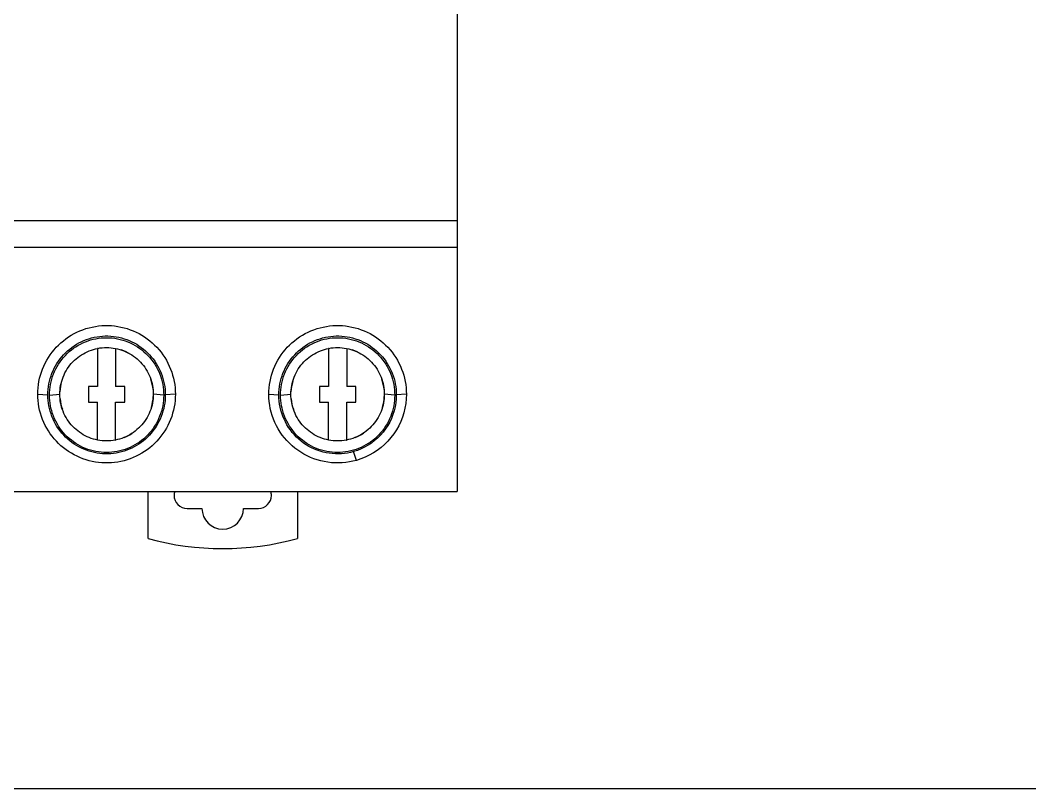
# Model space of a CAD drawing. Header units: millimetres. Extents: x 1019 to 1519, y 1262 to 1448.
# Drawn here: x 1404.04 to 1411.82, y 1329.05 to 1334.98 of the extents above; entities that cross this region are included whole.
import ezdxf

# ---------------------------------------------------------------- set-up
doc = ezdxf.new("R2010")
doc.units = ezdxf.units.MM

# ---------------------------------------------------------------- blocks, each defined once
blk = doc.blocks.new('*U37')
for p, q in [((3.585, 0.0423), (3.585, -2.2877)), ((-3.585, -2.2877), (3.585, -2.2877)), ((3.585, -2.2877), (3.585, -2.4937)), ((-3.585, -2.4937), (3.585, -2.4937)), ((3.585, -2.4937), (3.585, -4.3777)), ((0.7501, -3.1151), (0.7742, -3.1094)), ((0.7742, -3.1094), (0.7986, -3.1047)), ((0.7986, -3.1047), (0.8232, -3.1013)), ((0.8232, -3.1013), (0.8479, -3.099)), ((0.8479, -3.099), (0.8726, -3.0978)), ((0.8726, -3.0978), (0.8974, -3.0978)), ((0.8974, -3.0978), (0.9222, -3.099)), ((0.9222, -3.099), (0.9469, -3.1013)), ((0.9469, -3.1013), (0.9715, -3.1048)), ((0.9715, -3.1048), (0.9958, -3.1094)), ((0.9958, -3.1094), (1.02, -3.1151)), ((2.5301, -3.1151), (2.5542, -3.1094)), ((2.5542, -3.1094), (2.5786, -3.1047)), ((2.5786, -3.1047), (2.6032, -3.1013)), ((2.6032, -3.1013), (2.6279, -3.099)), ((2.6279, -3.099), (2.6526, -3.0978)), ((2.6526, -3.0978), (2.6774, -3.0978)), ((2.6774, -3.0978), (2.7022, -3.099)), ((2.7022, -3.099), (2.7269, -3.1013)), ((2.7269, -3.1013), (2.7515, -3.1048)), ((2.7515, -3.1048), (2.7758, -3.1094)), ((2.7758, -3.1094), (2.8, -3.1151)), ((0.5719, -3.2), (0.5922, -3.1858)), ((0.5922, -3.1858), (0.6133, -3.1726)), ((0.6133, -3.1726), (0.6349, -3.1604)), ((0.6349, -3.1604), (0.657, -3.1492)), ((0.657, -3.1492), (0.6797, -3.139)), ((0.6797, -3.139), (0.7028, -3.13)), ((0.7028, -3.13), (0.7263, -3.122)), ((0.7263, -3.122), (0.7501, -3.1151)), ((0.7699, -3.1934), (0.7905, -3.1885)), ((0.7905, -3.1885), (0.8113, -3.1846)), ((0.8113, -3.1846), (0.8322, -3.1816)), ((0.8322, -3.1816), (0.8533, -3.1796)), ((0.8533, -3.1796), (0.8744, -3.1786)), ((0.8744, -3.1786), (0.8956, -3.1786)), ((0.8956, -3.1786), (0.9167, -3.1796)), ((0.9167, -3.1796), (0.9378, -3.1816)), ((0.9378, -3.1816), (0.9588, -3.1846)), ((0.9588, -3.1846), (0.9796, -3.1885)), ((0.9796, -3.1885), (1.0002, -3.1935)), ((1.02, -3.1151), (1.0438, -3.122)), ((1.0438, -3.122), (1.0673, -3.13)), ((1.0673, -3.13), (1.0904, -3.1391)), ((1.0904, -3.1391), (1.113, -3.1492)), ((1.113, -3.1492), (1.1352, -3.1604)), ((1.1352, -3.1604), (1.1568, -3.1727)), ((1.1568, -3.1727), (1.1778, -3.1859)), ((1.1778, -3.1859), (1.1982, -3.2001)), ((2.3519, -3.2), (2.3722, -3.1858)), ((2.3722, -3.1858), (2.3933, -3.1726)), ((2.3933, -3.1726), (2.4149, -3.1604)), ((2.4149, -3.1604), (2.437, -3.1492)), ((2.437, -3.1492), (2.4597, -3.139)), ((2.4597, -3.139), (2.4828, -3.13)), ((2.4828, -3.13), (2.5063, -3.122)), ((2.5063, -3.122), (2.5301, -3.1151)), ((2.5499, -3.1934), (2.5705, -3.1885)), ((2.5705, -3.1885), (2.5913, -3.1846)), ((2.5913, -3.1846), (2.6122, -3.1816)), ((2.6122, -3.1816), (2.6333, -3.1796)), ((2.6333, -3.1796), (2.6544, -3.1786)), ((2.6544, -3.1786), (2.6756, -3.1786)), ((2.6756, -3.1786), (2.6967, -3.1796)), ((2.6967, -3.1796), (2.7178, -3.1816)), ((2.7178, -3.1816), (2.7388, -3.1846)), ((2.7388, -3.1846), (2.7596, -3.1885)), ((2.7596, -3.1885), (2.7802, -3.1935)), ((2.8, -3.1151), (2.8238, -3.122)), ((2.8238, -3.122), (2.8473, -3.13)), ((2.8473, -3.13), (2.8704, -3.1391)), ((2.8704, -3.1391), (2.893, -3.1492)), ((2.893, -3.1492), (2.9152, -3.1604)), ((2.9152, -3.1604), (2.9368, -3.1727)), ((2.9368, -3.1727), (2.9578, -3.1859)), ((2.9578, -3.1859), (2.9782, -3.2001)), ((0.4811, -3.2845), (0.4976, -3.266)), ((0.4976, -3.266), (0.515, -3.2482)), ((0.515, -3.2482), (0.5332, -3.2313)), ((0.5332, -3.2313), (0.5522, -3.2152)), ((0.5522, -3.2152), (0.5719, -3.2)), ((0.601, -3.2792), (0.6178, -3.2662)), ((0.6178, -3.2662), (0.6352, -3.2541)), ((0.6311, -3.2729), (0.6484, -3.2612)), ((0.6352, -3.2541), (0.6531, -3.2427)), ((0.6484, -3.2612), (0.6663, -3.2504)), ((0.6531, -3.2427), (0.6716, -3.2322)), ((0.6663, -3.2504), (0.6846, -3.2404)), ((0.6716, -3.2322), (0.6905, -3.2226)), ((0.6846, -3.2404), (0.7033, -3.2313)), ((0.6905, -3.2226), (0.7098, -3.214)), ((0.7033, -3.2313), (0.7225, -3.2231)), ((0.7098, -3.214), (0.7295, -3.2062)), ((0.7225, -3.2231), (0.742, -3.2158)), ((0.7295, -3.2062), (0.7496, -3.1993)), ((0.742, -3.2158), (0.7619, -3.2095)), ((0.7496, -3.1993), (0.7699, -3.1934)), ((0.7619, -3.2095), (0.782, -3.2041)), ((0.782, -3.2041), (0.8024, -3.1997)), ((0.8024, -3.1997), (0.8231, -3.1962)), ((0.8231, -3.1962), (0.8439, -3.1937)), ((0.8439, -3.1937), (0.8648, -3.1923)), ((0.8648, -3.1923), (0.8857, -3.1918)), ((0.8857, -3.1918), (0.9067, -3.1923)), ((0.9067, -3.1923), (0.9276, -3.1939)), ((0.9276, -3.1939), (0.9483, -3.1964)), ((0.9483, -3.1964), (0.9689, -3.1999)), ((0.9689, -3.1999), (0.9893, -3.2044)), ((0.9893, -3.2044), (1.0094, -3.2099)), ((1.0002, -3.1935), (1.0205, -3.1994)), ((1.0094, -3.2099), (1.0293, -3.2163)), ((1.0205, -3.1994), (1.0405, -3.2062)), ((1.0293, -3.2163), (1.0487, -3.2236)), ((1.0405, -3.2062), (1.0602, -3.214)), ((1.0487, -3.2236), (1.0679, -3.2318)), ((1.0602, -3.214), (1.0796, -3.2227)), ((1.0679, -3.2318), (1.0866, -3.241)), ((1.0796, -3.2227), (1.0985, -3.2323)), ((1.0866, -3.241), (1.1049, -3.251)), ((1.0985, -3.2323), (1.1169, -3.2428)), ((1.1049, -3.251), (1.1227, -3.262)), ((1.1169, -3.2428), (1.1348, -3.2541)), ((1.1227, -3.262), (1.1401, -3.2738)), ((1.1348, -3.2541), (1.1522, -3.2663)), ((1.1522, -3.2663), (1.169, -3.2792)), ((1.1982, -3.2001), (1.2179, -3.2152)), ((1.2179, -3.2152), (1.2369, -3.2313)), ((1.2369, -3.2313), (1.2551, -3.2482)), ((1.2551, -3.2482), (1.2724, -3.266)), ((1.2724, -3.266), (1.289, -3.2846)), ((2.2611, -3.2845), (2.2776, -3.266)), ((2.2776, -3.266), (2.295, -3.2482)), ((2.295, -3.2482), (2.3132, -3.2313)), ((2.3132, -3.2313), (2.3322, -3.2152)), ((2.3322, -3.2152), (2.3519, -3.2)), ((2.381, -3.2792), (2.3978, -3.2662)), ((2.3978, -3.2662), (2.4152, -3.2541)), ((2.4111, -3.2729), (2.4284, -3.2612)), ((2.4152, -3.2541), (2.4331, -3.2427)), ((2.4284, -3.2612), (2.4463, -3.2504)), ((2.4331, -3.2427), (2.4516, -3.2322)), ((2.4463, -3.2504), (2.4646, -3.2404)), ((2.4516, -3.2322), (2.4705, -3.2226)), ((2.4646, -3.2404), (2.4833, -3.2313)), ((2.4705, -3.2226), (2.4898, -3.214)), ((2.4833, -3.2313), (2.5025, -3.2231)), ((2.4898, -3.214), (2.5095, -3.2062)), ((2.5025, -3.2231), (2.522, -3.2158)), ((2.5095, -3.2062), (2.5296, -3.1993)), ((2.522, -3.2158), (2.5419, -3.2095)), ((2.5296, -3.1993), (2.5499, -3.1934)), ((2.5419, -3.2095), (2.562, -3.2041)), ((2.562, -3.2041), (2.5824, -3.1997)), ((2.5824, -3.1997), (2.6031, -3.1962)), ((2.6031, -3.1962), (2.6239, -3.1937)), ((2.6239, -3.1937), (2.6448, -3.1923)), ((2.6448, -3.1923), (2.6657, -3.1918)), ((2.6657, -3.1918), (2.6867, -3.1923)), ((2.6867, -3.1923), (2.7076, -3.1939)), ((2.7076, -3.1939), (2.7283, -3.1964)), ((2.7283, -3.1964), (2.7489, -3.1999)), ((2.7489, -3.1999), (2.7693, -3.2044)), ((2.7693, -3.2044), (2.7894, -3.2099)), ((2.7802, -3.1935), (2.8005, -3.1994)), ((2.7894, -3.2099), (2.8093, -3.2163)), ((2.8005, -3.1994), (2.8205, -3.2062)), ((2.8093, -3.2163), (2.8287, -3.2236)), ((2.8205, -3.2062), (2.8402, -3.214)), ((2.8287, -3.2236), (2.8479, -3.2318)), ((2.8402, -3.214), (2.8596, -3.2227)), ((2.8479, -3.2318), (2.8666, -3.241)), ((2.8596, -3.2227), (2.8785, -3.2323)), ((2.8666, -3.241), (2.8849, -3.251)), ((2.8785, -3.2323), (2.8969, -3.2428)), ((2.8849, -3.251), (2.9027, -3.262)), ((2.8969, -3.2428), (2.9148, -3.2541)), ((2.9027, -3.262), (2.9201, -3.2738)), ((2.9148, -3.2541), (2.9322, -3.2663)), ((2.9322, -3.2663), (2.949, -3.2792)), ((2.9782, -3.2001), (2.9979, -3.2152)), ((2.9979, -3.2152), (3.0169, -3.2313)), ((3.0169, -3.2313), (3.0351, -3.2482)), ((3.0351, -3.2482), (3.0524, -3.266)), ((3.0524, -3.266), (3.069, -3.2846)), ((0.4241, -3.366), (0.4369, -3.3447)), ((0.4369, -3.3447), (0.4507, -3.3239)), ((0.4507, -3.3239), (0.4654, -3.3039)), ((0.4654, -3.3039), (0.4811, -3.2845)), ((0.527, -3.3552), (0.5403, -3.3386)), ((0.5396, -3.3602), (0.5532, -3.3438)), ((0.5403, -3.3386), (0.5544, -3.3227)), ((0.5532, -3.3438), (0.5675, -3.328)), ((0.5544, -3.3227), (0.5693, -3.3075)), ((0.5675, -3.328), (0.5824, -3.3131)), ((0.5693, -3.3075), (0.5848, -3.293)), ((0.5824, -3.3131), (0.598, -3.2989)), ((0.5848, -3.293), (0.601, -3.2792)), ((0.598, -3.2989), (0.6143, -3.2855)), ((0.6143, -3.2855), (0.6311, -3.2729)), ((0.6502, -3.3547), (0.6635, -3.3439)), ((0.6635, -3.3439), (0.6772, -3.3337)), ((0.6772, -3.3337), (0.6914, -3.3241)), ((0.6914, -3.3241), (0.706, -3.3153)), ((0.706, -3.3153), (0.721, -3.3072)), ((0.721, -3.3072), (0.7363, -3.2998)), ((0.7363, -3.2998), (0.752, -3.2931)), ((0.752, -3.2931), (0.768, -3.2872)), ((0.768, -3.2872), (0.7842, -3.282)), ((0.7842, -3.282), (0.8007, -3.2777)), ((0.8007, -3.2777), (0.8175, -3.274)), ((0.815, -3.2745), (0.815, -3.5677)), ((0.8175, -3.274), (0.8343, -3.2712)), ((0.8343, -3.2712), (0.8514, -3.2692)), ((0.8514, -3.2692), (0.8685, -3.268)), ((0.8685, -3.268), (0.8856, -3.2677)), ((0.8856, -3.2677), (0.9027, -3.2681)), ((0.9027, -3.2681), (0.9198, -3.2693)), ((0.9198, -3.2693), (0.9368, -3.2714)), ((0.9368, -3.2714), (0.9537, -3.2743)), ((0.9537, -3.2743), (0.9703, -3.2779)), ((0.955, -3.2745), (0.955, -3.5677)), ((0.9703, -3.2779), (0.9868, -3.2824)), ((0.9868, -3.2824), (1.003, -3.2876)), ((1.003, -3.2876), (1.019, -3.2935)), ((1.019, -3.2935), (1.0346, -3.3002)), ((1.0346, -3.3002), (1.0499, -3.3077)), ((1.0499, -3.3077), (1.0649, -3.3158)), ((1.0649, -3.3158), (1.0795, -3.3247)), ((1.0795, -3.3247), (1.0937, -3.3343)), ((1.0937, -3.3343), (1.1074, -3.3446)), ((1.1074, -3.3446), (1.1207, -3.3556)), ((1.1401, -3.2738), (1.1569, -3.2864)), ((1.1569, -3.2864), (1.1731, -3.2999)), ((1.169, -3.2792), (1.1852, -3.293)), ((1.1731, -3.2999), (1.1887, -3.3142)), ((1.1852, -3.293), (1.2008, -3.3075)), ((1.1887, -3.3142), (1.2037, -3.3292)), ((1.2008, -3.3075), (1.2156, -3.3227)), ((1.2037, -3.3292), (1.2179, -3.3451)), ((1.2156, -3.3227), (1.2297, -3.3387)), ((1.2297, -3.3387), (1.2431, -3.3552)), ((1.289, -3.2846), (1.3046, -3.3039)), ((1.3046, -3.3039), (1.3194, -3.324)), ((1.3194, -3.324), (1.3332, -3.3447)), ((2.2041, -3.366), (2.2169, -3.3447)), ((2.2169, -3.3447), (2.2307, -3.3239)), ((2.2307, -3.3239), (2.2454, -3.3039)), ((2.2454, -3.3039), (2.2611, -3.2845)), ((2.307, -3.3552), (2.3203, -3.3386)), ((2.3196, -3.3602), (2.3332, -3.3438)), ((2.3203, -3.3386), (2.3344, -3.3227)), ((2.3332, -3.3438), (2.3475, -3.328)), ((2.3344, -3.3227), (2.3493, -3.3075)), ((2.3475, -3.328), (2.3624, -3.3131)), ((2.3493, -3.3075), (2.3648, -3.293)), ((2.3624, -3.3131), (2.378, -3.2989)), ((2.3648, -3.293), (2.381, -3.2792)), ((2.378, -3.2989), (2.3943, -3.2855)), ((2.3943, -3.2855), (2.4111, -3.2729)), ((2.4302, -3.3547), (2.4435, -3.3439)), ((2.4435, -3.3439), (2.4572, -3.3337)), ((2.4572, -3.3337), (2.4714, -3.3241)), ((2.4714, -3.3241), (2.486, -3.3153)), ((2.486, -3.3153), (2.501, -3.3072)), ((2.501, -3.3072), (2.5163, -3.2998)), ((2.5163, -3.2998), (2.532, -3.2931)), ((2.532, -3.2931), (2.548, -3.2872)), ((2.548, -3.2872), (2.5642, -3.282)), ((2.5642, -3.282), (2.5807, -3.2777)), ((2.5807, -3.2777), (2.5975, -3.274)), ((2.595, -3.2745), (2.595, -3.5677)), ((2.5975, -3.274), (2.6143, -3.2712)), ((2.6143, -3.2712), (2.6314, -3.2692)), ((2.6314, -3.2692), (2.6485, -3.268)), ((2.6485, -3.268), (2.6656, -3.2677)), ((2.6656, -3.2677), (2.6827, -3.2681)), ((2.6827, -3.2681), (2.6998, -3.2693)), ((2.6998, -3.2693), (2.7168, -3.2714)), ((2.7168, -3.2714), (2.7337, -3.2743)), ((2.7337, -3.2743), (2.7503, -3.2779)), ((2.735, -3.2745), (2.735, -3.5677)), ((2.7503, -3.2779), (2.7668, -3.2824)), ((2.7668, -3.2824), (2.783, -3.2876)), ((2.783, -3.2876), (2.799, -3.2935)), ((2.799, -3.2935), (2.8146, -3.3002)), ((2.8146, -3.3002), (2.8299, -3.3077)), ((2.8299, -3.3077), (2.8449, -3.3158)), ((2.8449, -3.3158), (2.8595, -3.3247)), ((2.8595, -3.3247), (2.8737, -3.3343)), ((2.8737, -3.3343), (2.8874, -3.3446)), ((2.8874, -3.3446), (2.9007, -3.3556)), ((2.9201, -3.2738), (2.9369, -3.2864)), ((2.9369, -3.2864), (2.9531, -3.2999)), ((2.949, -3.2792), (2.9652, -3.293)), ((2.9531, -3.2999), (2.9687, -3.3142)), ((2.9652, -3.293), (2.9808, -3.3075)), ((2.9687, -3.3142), (2.9837, -3.3292)), ((2.9808, -3.3075), (2.9956, -3.3227)), ((2.9837, -3.3292), (2.9979, -3.3451)), ((2.9956, -3.3227), (3.0097, -3.3387)), ((3.0097, -3.3387), (3.0231, -3.3552)), ((3.069, -3.2846), (3.0846, -3.3039)), ((3.0846, -3.3039), (3.0994, -3.324)), ((3.0994, -3.324), (3.1132, -3.3447)), ((0.3919, -3.4334), (0.4016, -3.4104)), ((0.4016, -3.4104), (0.4123, -3.388)), ((0.4123, -3.388), (0.4241, -3.366)), ((0.4816, -3.4273), (0.4917, -3.4084)), ((0.4917, -3.4084), (0.5026, -3.3901)), ((0.4936, -3.4323), (0.5038, -3.4134)), ((0.5026, -3.3901), (0.5144, -3.3724)), ((0.5038, -3.4134), (0.5149, -3.3951)), ((0.5144, -3.3724), (0.527, -3.3552)), ((0.5149, -3.3951), (0.5268, -3.3773)), ((0.5268, -3.3773), (0.5396, -3.3602)), ((0.5822, -3.433), (0.592, -3.4186)), ((0.592, -3.4186), (0.6024, -3.4046)), ((0.6024, -3.4046), (0.6135, -3.3913)), ((0.6135, -3.3913), (0.6252, -3.3785)), ((0.6252, -3.3785), (0.6374, -3.3663)), ((0.6374, -3.3663), (0.6502, -3.3547)), ((1.1207, -3.3556), (1.1335, -3.3672)), ((1.1335, -3.3672), (1.1457, -3.3794)), ((1.1457, -3.3794), (1.1574, -3.3923)), ((1.1574, -3.3923), (1.1685, -3.4057)), ((1.1685, -3.4057), (1.1789, -3.4197)), ((1.1789, -3.4197), (1.1886, -3.4342)), ((1.2179, -3.3451), (1.2315, -3.3616)), ((1.2315, -3.3616), (1.2442, -3.3788)), ((1.2431, -3.3552), (1.2556, -3.3724)), ((1.2442, -3.3788), (1.2561, -3.3966)), ((1.2556, -3.3724), (1.2674, -3.3902)), ((1.2561, -3.3966), (1.2671, -3.415)), ((1.2671, -3.415), (1.2772, -3.4339)), ((1.2674, -3.3902), (1.2783, -3.4085)), ((1.2783, -3.4085), (1.2884, -3.4273)), ((1.3332, -3.3447), (1.346, -3.3661)), ((1.346, -3.3661), (1.3577, -3.388)), ((1.3577, -3.388), (1.3685, -3.4105)), ((1.3685, -3.4105), (1.3781, -3.4335)), ((2.1719, -3.4334), (2.1816, -3.4104)), ((2.1816, -3.4104), (2.1923, -3.388)), ((2.1923, -3.388), (2.2041, -3.366)), ((2.2616, -3.4273), (2.2717, -3.4084)), ((2.2717, -3.4084), (2.2826, -3.3901)), ((2.2736, -3.4323), (2.2838, -3.4134)), ((2.2826, -3.3901), (2.2944, -3.3724)), ((2.2838, -3.4134), (2.2949, -3.3951)), ((2.2944, -3.3724), (2.307, -3.3552)), ((2.2949, -3.3951), (2.3068, -3.3773)), ((2.3068, -3.3773), (2.3196, -3.3602)), ((2.3622, -3.433), (2.372, -3.4186)), ((2.372, -3.4186), (2.3824, -3.4046)), ((2.3824, -3.4046), (2.3935, -3.3913)), ((2.3935, -3.3913), (2.4052, -3.3785)), ((2.4052, -3.3785), (2.4174, -3.3663)), ((2.4174, -3.3663), (2.4302, -3.3547)), ((2.9007, -3.3556), (2.9135, -3.3672)), ((2.9135, -3.3672), (2.9257, -3.3794)), ((2.9257, -3.3794), (2.9374, -3.3923)), ((2.9374, -3.3923), (2.9485, -3.4057)), ((2.9485, -3.4057), (2.9589, -3.4197)), ((2.9589, -3.4197), (2.9686, -3.4342)), ((2.9979, -3.3451), (3.0115, -3.3616)), ((3.0115, -3.3616), (3.0242, -3.3788)), ((3.0231, -3.3552), (3.0356, -3.3724)), ((3.0242, -3.3788), (3.0361, -3.3966)), ((3.0356, -3.3724), (3.0474, -3.3902)), ((3.0361, -3.3966), (3.0471, -3.415)), ((3.0471, -3.415), (3.0572, -3.4339)), ((3.0474, -3.3902), (3.0583, -3.4085)), ((3.0583, -3.4085), (3.0684, -3.4273)), ((3.1132, -3.3447), (3.126, -3.3661)), ((3.126, -3.3661), (3.1377, -3.388)), ((3.1377, -3.388), (3.1485, -3.4105)), ((3.1485, -3.4105), (3.1581, -3.4335)), ((0.3695, -3.5047), (0.3758, -3.4806)), ((0.3758, -3.4806), (0.3833, -3.4568)), ((0.3833, -3.4568), (0.3919, -3.4334)), ((0.4505, -3.5067), (0.4569, -3.4863)), ((0.4569, -3.4863), (0.4642, -3.4662)), ((0.4623, -3.5115), (0.4687, -3.4913)), ((0.4642, -3.4662), (0.4725, -3.4465)), ((0.4687, -3.4913), (0.476, -3.4713)), ((0.4725, -3.4465), (0.4816, -3.4273)), ((0.476, -3.4713), (0.4843, -3.4516)), ((0.4843, -3.4516), (0.4936, -3.4323)), ((0.5444, -3.5112), (0.5504, -3.495)), ((0.5504, -3.495), (0.5572, -3.479)), ((0.5572, -3.479), (0.5647, -3.4633)), ((0.5647, -3.4633), (0.5731, -3.4479)), ((0.5731, -3.4479), (0.5822, -3.433)), ((1.1886, -3.4342), (1.1976, -3.4492)), ((1.1976, -3.4492), (1.2059, -3.4645)), ((1.2059, -3.4645), (1.2134, -3.4802)), ((1.2134, -3.4802), (1.2201, -3.4962)), ((1.2201, -3.4962), (1.226, -3.5123)), ((1.2772, -3.4339), (1.2864, -3.4532)), ((1.2864, -3.4532), (1.2946, -3.4728)), ((1.2884, -3.4273), (1.2976, -3.4466)), ((1.2946, -3.4728), (1.3018, -3.4926)), ((1.2976, -3.4466), (1.3058, -3.4663)), ((1.3018, -3.4926), (1.308, -3.5127)), ((1.3058, -3.4663), (1.3131, -3.4863)), ((1.3131, -3.4863), (1.3195, -3.5067)), ((1.3781, -3.4335), (1.3867, -3.4569)), ((1.3867, -3.4569), (1.3942, -3.4807)), ((1.3942, -3.4807), (1.4005, -3.5048)), ((2.1495, -3.5047), (2.1558, -3.4806)), ((2.1558, -3.4806), (2.1633, -3.4568)), ((2.1633, -3.4568), (2.1719, -3.4334)), ((2.2305, -3.5067), (2.2369, -3.4863)), ((2.2369, -3.4863), (2.2442, -3.4662)), ((2.2423, -3.5115), (2.2487, -3.4913)), ((2.2442, -3.4662), (2.2525, -3.4465)), ((2.2487, -3.4913), (2.256, -3.4713)), ((2.2525, -3.4465), (2.2616, -3.4273)), ((2.256, -3.4713), (2.2643, -3.4516)), ((2.2643, -3.4516), (2.2736, -3.4323)), ((2.3244, -3.5112), (2.3304, -3.495)), ((2.3304, -3.495), (2.3372, -3.479)), ((2.3372, -3.479), (2.3447, -3.4633)), ((2.3447, -3.4633), (2.3531, -3.4479)), ((2.3531, -3.4479), (2.3622, -3.433)), ((2.9686, -3.4342), (2.9776, -3.4492)), ((2.9776, -3.4492), (2.9859, -3.4645)), ((2.9859, -3.4645), (2.9934, -3.4802)), ((2.9934, -3.4802), (3.0001, -3.4962)), ((3.0001, -3.4962), (3.006, -3.5123)), ((3.0572, -3.4339), (3.0664, -3.4532)), ((3.0664, -3.4532), (3.0746, -3.4728)), ((3.0684, -3.4273), (3.0776, -3.4466)), ((3.0746, -3.4728), (3.0818, -3.4926)), ((3.0776, -3.4466), (3.0858, -3.4663)), ((3.0818, -3.4926), (3.088, -3.5127)), ((3.0858, -3.4663), (3.0931, -3.4863)), ((3.0931, -3.4863), (3.0995, -3.5067)), ((3.1581, -3.4335), (3.1667, -3.4569)), ((3.1667, -3.4569), (3.1742, -3.4807)), ((3.1742, -3.4807), (3.1805, -3.5048)), ((0.3573, -3.5783), (0.3602, -3.5536)), ((0.3602, -3.5536), (0.3643, -3.5291)), ((0.3643, -3.5291), (0.3695, -3.5047)), ((0.4347, -3.5905), (0.4371, -3.5693)), ((0.4371, -3.5693), (0.4406, -3.5482)), ((0.4406, -3.5482), (0.4451, -3.5274)), ((0.4451, -3.5274), (0.4505, -3.5067)), ((0.4469, -3.5934), (0.4493, -3.5729)), ((0.4493, -3.5729), (0.4526, -3.5524)), ((0.4526, -3.5524), (0.457, -3.5319)), ((0.457, -3.5319), (0.4623, -3.5115)), ((0.5265, -3.5943), (0.5285, -3.5776)), ((0.5285, -3.5776), (0.5312, -3.5609)), ((0.5312, -3.5609), (0.5348, -3.5443)), ((0.5348, -3.5443), (0.5392, -3.5277)), ((0.5392, -3.5277), (0.5444, -3.5112)), ((0.745, -3.5677), (0.745, -3.6877)), ((0.815, -3.5677), (0.745, -3.5677)), ((1.025, -3.5677), (0.955, -3.5677)), ((1.025, -3.6877), (1.025, -3.5677)), ((1.226, -3.5123), (1.2311, -3.5286)), ((1.2311, -3.5286), (1.2354, -3.545)), ((1.2354, -3.545), (1.2389, -3.5615)), ((1.2389, -3.5615), (1.2416, -3.578)), ((1.2416, -3.578), (1.2435, -3.5946)), ((1.308, -3.5127), (1.3133, -3.5328)), ((1.3133, -3.5328), (1.3175, -3.5531)), ((1.3175, -3.5531), (1.3208, -3.5734)), ((1.3195, -3.5067), (1.3249, -3.5274)), ((1.3208, -3.5734), (1.3231, -3.5937)), ((1.3249, -3.5274), (1.3294, -3.5483)), ((1.3294, -3.5483), (1.3329, -3.5693)), ((1.3329, -3.5693), (1.3353, -3.5905)), ((1.4005, -3.5048), (1.4058, -3.5291)), ((1.4058, -3.5291), (1.4098, -3.5537)), ((1.4098, -3.5537), (1.4127, -3.5783)), ((2.1373, -3.5783), (2.1402, -3.5536)), ((2.1402, -3.5536), (2.1443, -3.5291)), ((2.1443, -3.5291), (2.1495, -3.5047)), ((2.2147, -3.5905), (2.2171, -3.5693)), ((2.2171, -3.5693), (2.2206, -3.5482)), ((2.2206, -3.5482), (2.2251, -3.5274)), ((2.2251, -3.5274), (2.2305, -3.5067)), ((2.2269, -3.5934), (2.2293, -3.5729)), ((2.2293, -3.5729), (2.2326, -3.5524)), ((2.2326, -3.5524), (2.237, -3.5319)), ((2.237, -3.5319), (2.2423, -3.5115)), ((2.3065, -3.5943), (2.3085, -3.5776)), ((2.3085, -3.5776), (2.3112, -3.5609)), ((2.3112, -3.5609), (2.3148, -3.5443)), ((2.3148, -3.5443), (2.3192, -3.5277)), ((2.3192, -3.5277), (2.3244, -3.5112)), ((2.525, -3.5677), (2.525, -3.6877)), ((2.595, -3.5677), (2.525, -3.5677)), ((2.805, -3.5677), (2.735, -3.5677)), ((2.805, -3.6877), (2.805, -3.5677)), ((3.006, -3.5123), (3.0111, -3.5286)), ((3.0111, -3.5286), (3.0154, -3.545)), ((3.0154, -3.545), (3.0189, -3.5615)), ((3.0189, -3.5615), (3.0216, -3.578)), ((3.0216, -3.578), (3.0235, -3.5946)), ((3.088, -3.5127), (3.0933, -3.5328)), ((3.0933, -3.5328), (3.0975, -3.5531)), ((3.0975, -3.5531), (3.1008, -3.5734)), ((3.0995, -3.5067), (3.1049, -3.5274)), ((3.1008, -3.5734), (3.1031, -3.5937)), ((3.1049, -3.5274), (3.1094, -3.5483)), ((3.1094, -3.5483), (3.1129, -3.5693)), ((3.1129, -3.5693), (3.1153, -3.5905)), ((3.1805, -3.5048), (3.1858, -3.5291)), ((3.1858, -3.5291), (3.1898, -3.5537)), ((3.1898, -3.5537), (3.1927, -3.5783)), ((0.355, -3.6277), (0.3556, -3.603)), ((0.3555, -3.6522), (0.355, -3.6277)), ((0.355, -3.6277), (0.4327, -3.6328)), ((0.3573, -3.6769), (0.3555, -3.6522)), ((0.3556, -3.603), (0.3573, -3.5783)), ((0.4327, -3.6328), (0.4332, -3.6116)), ((0.4332, -3.6539), (0.4327, -3.6328)), ((0.4332, -3.6116), (0.4347, -3.5905)), ((0.4346, -3.6751), (0.4332, -3.6539)), ((0.445, -3.6344), (0.4455, -3.614)), ((0.445, -3.6344), (0.525, -3.6277)), ((0.4455, -3.6548), (0.445, -3.6344)), ((0.4455, -3.614), (0.4469, -3.5934)), ((0.4469, -3.6753), (0.4455, -3.6548)), ((0.525, -3.6277), (0.5254, -3.611)), ((0.5254, -3.6443), (0.525, -3.6277)), ((0.5254, -3.611), (0.5265, -3.5943)), ((0.5265, -3.6609), (0.5254, -3.6443)), ((1.2446, -3.6444), (1.2434, -3.6611)), ((1.2435, -3.5946), (1.2446, -3.6111)), ((1.2446, -3.6111), (1.245, -3.6277)), ((1.245, -3.6277), (1.2446, -3.6444)), ((1.325, -3.6344), (1.245, -3.6277)), ((1.3231, -3.5937), (1.3245, -3.6141)), ((1.3245, -3.6549), (1.3231, -3.6755)), ((1.3245, -3.6141), (1.325, -3.6344)), ((1.325, -3.6344), (1.3245, -3.6549)), ((1.3353, -3.5905), (1.3368, -3.6116)), ((1.3368, -3.6539), (1.3354, -3.6751)), ((1.3368, -3.6116), (1.3373, -3.6328)), ((1.3373, -3.6328), (1.3368, -3.6539)), ((1.415, -3.6277), (1.3373, -3.6328)), ((1.4127, -3.5783), (1.4144, -3.603)), ((1.4145, -3.6522), (1.4127, -3.6769)), ((1.4144, -3.603), (1.415, -3.6277)), ((1.415, -3.6277), (1.4145, -3.6522)), ((2.135, -3.6277), (2.1355, -3.603)), ((2.1357, -3.6554), (2.135, -3.6277)), ((2.135, -3.6277), (2.2127, -3.6328)), ((2.1355, -3.603), (2.1373, -3.5783)), ((2.1379, -3.6832), (2.1357, -3.6554)), ((2.2127, -3.6328), (2.2132, -3.6116)), ((2.2133, -3.6566), (2.2127, -3.6328)), ((2.2132, -3.6116), (2.2147, -3.5905)), ((2.225, -3.6344), (2.2255, -3.614)), ((2.225, -3.6344), (2.305, -3.6277)), ((2.2255, -3.6548), (2.225, -3.6344)), ((2.2255, -3.614), (2.2269, -3.5934)), ((2.2269, -3.6753), (2.2255, -3.6548)), ((2.305, -3.6277), (2.3054, -3.611)), ((2.3054, -3.6443), (2.305, -3.6277)), ((2.3054, -3.611), (2.3065, -3.5943)), ((2.3065, -3.6609), (2.3054, -3.6443)), ((3.0246, -3.6444), (3.0234, -3.6611)), ((3.0235, -3.5946), (3.0246, -3.6111)), ((3.0246, -3.6111), (3.025, -3.6277)), ((3.025, -3.6277), (3.0246, -3.6444)), ((3.105, -3.6344), (3.025, -3.6277)), ((3.1031, -3.5937), (3.1045, -3.6141)), ((3.1045, -3.6549), (3.1031, -3.6755)), ((3.1045, -3.6141), (3.105, -3.6344)), ((3.105, -3.6344), (3.1045, -3.6549)), ((3.1153, -3.5905), (3.1168, -3.6116)), ((3.1173, -3.6328), (3.1163, -3.6635)), ((3.1168, -3.6116), (3.1173, -3.6328)), ((3.195, -3.6277), (3.1173, -3.6328)), ((3.1927, -3.5783), (3.1944, -3.603)), ((3.195, -3.6277), (3.1938, -3.6634)), ((3.1944, -3.603), (3.195, -3.6277)), ((0.3602, -3.7016), (0.3573, -3.6769)), ((0.3642, -3.7261), (0.3602, -3.7016)), ((0.3695, -3.7505), (0.3642, -3.7261)), ((0.4371, -3.6962), (0.4346, -3.6751)), ((0.4406, -3.7173), (0.4371, -3.6962)), ((0.445, -3.7383), (0.4406, -3.7173)), ((0.4492, -3.6957), (0.4469, -3.6753)), ((0.4525, -3.7161), (0.4492, -3.6957)), ((0.4568, -3.7364), (0.4525, -3.7161)), ((0.5285, -3.6775), (0.5265, -3.6609)), ((0.5312, -3.6941), (0.5285, -3.6775)), ((0.5347, -3.7106), (0.5312, -3.6941)), ((0.539, -3.727), (0.5347, -3.7106)), ((0.5441, -3.7434), (0.539, -3.727)), ((0.745, -3.6877), (0.815, -3.6877)), ((0.815, -3.9808), (0.815, -3.6877)), ((0.955, -3.9808), (0.955, -3.6877)), ((0.955, -3.6877), (1.025, -3.6877)), ((1.2307, -3.7279), (1.2255, -3.7444)), ((1.2351, -3.7113), (1.2307, -3.7279)), ((1.2387, -3.6946), (1.2351, -3.7113)), ((1.2415, -3.6779), (1.2387, -3.6946)), ((1.2434, -3.6611), (1.2415, -3.6779)), ((1.3173, -3.7168), (1.313, -3.7373)), ((1.3207, -3.6962), (1.3173, -3.7168)), ((1.3231, -3.6755), (1.3207, -3.6962)), ((1.3294, -3.7173), (1.325, -3.7382)), ((1.3329, -3.6962), (1.3294, -3.7173)), ((1.3354, -3.6751), (1.3329, -3.6962)), ((1.4058, -3.7261), (1.4006, -3.7505)), ((1.4098, -3.7015), (1.4058, -3.7261)), ((1.4127, -3.6769), (1.4098, -3.7015)), ((2.1416, -3.7109), (2.1379, -3.6832)), ((2.1467, -3.7385), (2.1416, -3.7109)), ((2.2152, -3.6804), (2.2133, -3.6566)), ((2.2183, -3.7043), (2.2152, -3.6804)), ((2.2227, -3.728), (2.2183, -3.7043)), ((2.2284, -3.7514), (2.2227, -3.728)), ((2.2292, -3.6957), (2.2269, -3.6753)), ((2.2325, -3.7161), (2.2292, -3.6957)), ((2.2368, -3.7364), (2.2325, -3.7161)), ((2.3085, -3.6775), (2.3065, -3.6609)), ((2.3112, -3.6941), (2.3085, -3.6775)), ((2.3147, -3.7106), (2.3112, -3.6941)), ((2.319, -3.727), (2.3147, -3.7106)), ((2.3241, -3.7434), (2.319, -3.727)), ((2.525, -3.6877), (2.595, -3.6877)), ((2.595, -3.9808), (2.595, -3.6877)), ((2.735, -3.9808), (2.735, -3.6877)), ((2.735, -3.6877), (2.805, -3.6877)), ((3.0108, -3.7279), (3.0055, -3.7444)), ((3.0151, -3.7113), (3.0108, -3.7279)), ((3.0187, -3.6946), (3.0151, -3.7113)), ((3.0215, -3.6779), (3.0187, -3.6946)), ((3.0234, -3.6611), (3.0215, -3.6779)), ((3.0973, -3.7168), (3.093, -3.7373)), ((3.1007, -3.6962), (3.0973, -3.7168)), ((3.1079, -3.7248), (3.1006, -3.7551)), ((3.1031, -3.6755), (3.1007, -3.6962)), ((3.1132, -3.6942), (3.1079, -3.7248)), ((3.1163, -3.6635), (3.1132, -3.6942)), ((3.1902, -3.6992), (3.184, -3.7349)), ((3.1938, -3.6634), (3.1902, -3.6992)), ((0.3758, -3.7747), (0.3695, -3.7505)), ((0.3833, -3.7985), (0.3758, -3.7747)), ((0.3919, -3.822), (0.3833, -3.7985)), ((0.4505, -3.759), (0.445, -3.7383)), ((0.4569, -3.7795), (0.4505, -3.759)), ((0.4621, -3.7566), (0.4568, -3.7364)), ((0.4642, -3.7996), (0.4569, -3.7795)), ((0.4683, -3.7767), (0.4621, -3.7566)), ((0.4725, -3.8194), (0.4642, -3.7996)), ((0.4756, -3.7966), (0.4683, -3.7767)), ((0.4839, -3.8162), (0.4756, -3.7966)), ((0.55, -3.7595), (0.5441, -3.7434)), ((0.5568, -3.7755), (0.55, -3.7595)), ((0.5643, -3.7912), (0.5568, -3.7755)), ((0.5726, -3.8066), (0.5643, -3.7912)), ((0.5817, -3.8216), (0.5726, -3.8066)), ((1.1967, -3.8078), (1.1876, -3.8227)), ((1.2051, -3.7925), (1.1967, -3.8078)), ((1.2127, -3.7767), (1.2051, -3.7925)), ((1.2195, -3.7607), (1.2127, -3.7767)), ((1.2255, -3.7444), (1.2195, -3.7607)), ((1.2938, -3.798), (1.2855, -3.8177)), ((1.3012, -3.778), (1.2938, -3.798)), ((1.3058, -3.7996), (1.2975, -3.8194)), ((1.3076, -3.7577), (1.3012, -3.778)), ((1.3131, -3.7795), (1.3058, -3.7996)), ((1.313, -3.7373), (1.3076, -3.7577)), ((1.3195, -3.759), (1.3131, -3.7795)), ((1.325, -3.7382), (1.3195, -3.759)), ((1.3867, -3.7985), (1.3781, -3.822)), ((1.3942, -3.7747), (1.3867, -3.7985)), ((1.4006, -3.7505), (1.3942, -3.7747)), ((2.1534, -3.7659), (2.1467, -3.7385)), ((2.1614, -3.7929), (2.1534, -3.7659)), ((2.1709, -3.8194), (2.1614, -3.7929)), ((2.2353, -3.7746), (2.2284, -3.7514)), ((2.2434, -3.7974), (2.2353, -3.7746)), ((2.2421, -3.7566), (2.2368, -3.7364)), ((2.2483, -3.7767), (2.2421, -3.7566)), ((2.2527, -3.8197), (2.2434, -3.7974)), ((2.2556, -3.7966), (2.2483, -3.7767)), ((2.2639, -3.8162), (2.2556, -3.7966)), ((2.33, -3.7595), (2.3241, -3.7434)), ((2.3368, -3.7755), (2.33, -3.7595)), ((2.3443, -3.7912), (2.3368, -3.7755)), ((2.3526, -3.8066), (2.3443, -3.7912)), ((2.3617, -3.8216), (2.3526, -3.8066)), ((2.9767, -3.8078), (2.9676, -3.8227)), ((2.9851, -3.7925), (2.9767, -3.8078)), ((2.9927, -3.7767), (2.9851, -3.7925)), ((2.9995, -3.7607), (2.9927, -3.7767)), ((3.0055, -3.7444), (2.9995, -3.7607)), ((3.0738, -3.798), (3.0655, -3.8177)), ((3.0812, -3.778), (3.0738, -3.798)), ((3.0913, -3.7848), (3.0799, -3.8138)), ((3.0876, -3.7577), (3.0812, -3.778)), ((3.093, -3.7373), (3.0876, -3.7577)), ((3.1006, -3.7551), (3.0913, -3.7848)), ((3.1646, -3.8047), (3.1513, -3.8385)), ((3.1755, -3.7701), (3.1646, -3.8047)), ((3.184, -3.7349), (3.1755, -3.7701)), ((0.4016, -3.845), (0.3919, -3.822)), ((0.4124, -3.8676), (0.4016, -3.845)), ((0.4242, -3.8896), (0.4124, -3.8676)), ((0.4817, -3.8388), (0.4725, -3.8194)), ((0.4919, -3.8577), (0.4817, -3.8388)), ((0.4931, -3.8355), (0.4839, -3.8162)), ((0.5028, -3.876), (0.4919, -3.8577)), ((0.5032, -3.8544), (0.4931, -3.8355)), ((0.5147, -3.8939), (0.5028, -3.876)), ((0.5143, -3.8728), (0.5032, -3.8544)), ((0.5262, -3.8906), (0.5143, -3.8728)), ((0.5915, -3.8361), (0.5817, -3.8216)), ((0.6019, -3.85), (0.5915, -3.8361)), ((0.613, -3.8635), (0.6019, -3.85)), ((0.6247, -3.8763), (0.613, -3.8635)), ((0.637, -3.8886), (0.6247, -3.8763)), ((0.6498, -3.9002), (0.637, -3.8886)), ((1.1444, -3.8772), (1.1322, -3.8894)), ((1.1561, -3.8645), (1.1444, -3.8772)), ((1.1673, -3.8511), (1.1561, -3.8645)), ((1.1778, -3.8372), (1.1673, -3.8511)), ((1.1876, -3.8227), (1.1778, -3.8372)), ((1.2548, -3.8742), (1.2428, -3.892)), ((1.2659, -3.8559), (1.2548, -3.8742)), ((1.2672, -3.876), (1.2554, -3.8939)), ((1.2762, -3.837), (1.2659, -3.8559)), ((1.2782, -3.8576), (1.2672, -3.876)), ((1.2855, -3.8177), (1.2762, -3.837)), ((1.2883, -3.8387), (1.2782, -3.8576)), ((1.2975, -3.8194), (1.2883, -3.8387)), ((1.3576, -3.8675), (1.3458, -3.8895)), ((1.3684, -3.845), (1.3576, -3.8675)), ((1.3781, -3.822), (1.3684, -3.845)), ((2.1818, -3.8454), (2.1709, -3.8194)), ((2.194, -3.8707), (2.1818, -3.8454)), ((2.2076, -3.8954), (2.194, -3.8707)), ((2.2631, -3.8415), (2.2527, -3.8197)), ((2.2747, -3.8626), (2.2631, -3.8415)), ((2.2731, -3.8355), (2.2639, -3.8162)), ((2.2832, -3.8544), (2.2731, -3.8355)), ((2.2874, -3.8832), (2.2747, -3.8626)), ((2.2943, -3.8728), (2.2832, -3.8544)), ((2.3012, -3.903), (2.2874, -3.8832)), ((2.3062, -3.8906), (2.2943, -3.8728)), ((2.3715, -3.8361), (2.3617, -3.8216)), ((2.3819, -3.85), (2.3715, -3.8361)), ((2.393, -3.8635), (2.3819, -3.85)), ((2.4047, -3.8763), (2.393, -3.8635)), ((2.417, -3.8886), (2.4047, -3.8763)), ((2.4298, -3.9002), (2.417, -3.8886)), ((2.9244, -3.8772), (2.9122, -3.8894)), ((2.9361, -3.8645), (2.9244, -3.8772)), ((2.9473, -3.8511), (2.9361, -3.8645)), ((2.9578, -3.8372), (2.9473, -3.8511)), ((2.9676, -3.8227), (2.9578, -3.8372)), ((3.0348, -3.8742), (3.0228, -3.892)), ((3.0515, -3.8691), (3.0345, -3.8951)), ((3.0459, -3.8559), (3.0348, -3.8742)), ((3.0562, -3.837), (3.0459, -3.8559)), ((3.0667, -3.8419), (3.0515, -3.8691)), ((3.0655, -3.8177), (3.0562, -3.837)), ((3.0799, -3.8138), (3.0667, -3.8419)), ((3.1357, -3.8712), (3.1179, -3.9029)), ((3.1513, -3.8385), (3.1357, -3.8712)), ((0.4371, -3.911), (0.4242, -3.8896)), ((0.4509, -3.9318), (0.4371, -3.911)), ((0.4657, -3.9519), (0.4509, -3.9318)), ((0.4815, -3.9713), (0.4657, -3.9519)), ((0.5273, -3.9111), (0.5147, -3.8939)), ((0.539, -3.9078), (0.5262, -3.8906)), ((0.5407, -3.9278), (0.5273, -3.9111)), ((0.5525, -3.9243), (0.539, -3.9078)), ((0.5549, -3.9437), (0.5407, -3.9278)), ((0.5668, -3.9402), (0.5525, -3.9243)), ((0.5698, -3.959), (0.5549, -3.9437)), ((0.5818, -3.9552), (0.5668, -3.9402)), ((0.5854, -3.9735), (0.5698, -3.959)), ((0.5975, -3.9695), (0.5818, -3.9552)), ((0.6631, -3.9111), (0.6498, -3.9002)), ((0.6768, -3.9214), (0.6631, -3.9111)), ((0.691, -3.9309), (0.6768, -3.9214)), ((0.7056, -3.9398), (0.691, -3.9309)), ((0.7206, -3.9479), (0.7056, -3.9398)), ((0.7359, -3.9553), (0.7206, -3.9479)), ((0.7515, -3.962), (0.7359, -3.9553)), ((0.7674, -3.9679), (0.7515, -3.962)), ((1.0176, -3.9624), (1.0016, -3.9682)), ((1.0332, -3.9557), (1.0176, -3.9624)), ((1.0485, -3.9484), (1.0332, -3.9557)), ((1.0635, -3.9403), (1.0485, -3.9484)), ((1.0781, -3.9315), (1.0635, -3.9403)), ((1.0923, -3.922), (1.0781, -3.9315)), ((1.1061, -3.9118), (1.0923, -3.922)), ((1.1194, -3.9009), (1.1061, -3.9118)), ((1.1322, -3.8894), (1.1194, -3.9009)), ((1.1871, -3.9562), (1.1714, -3.9704)), ((1.2002, -3.959), (1.1846, -3.9735)), ((1.2021, -3.9413), (1.1871, -3.9562)), ((1.2151, -3.9437), (1.2002, -3.959)), ((1.2164, -3.9256), (1.2021, -3.9413)), ((1.2293, -3.9277), (1.2151, -3.9437)), ((1.23, -3.9091), (1.2164, -3.9256)), ((1.2427, -3.9111), (1.2293, -3.9277)), ((1.2428, -3.892), (1.23, -3.9091)), ((1.2554, -3.8939), (1.2427, -3.9111)), ((1.3043, -3.9518), (1.2886, -3.9712)), ((1.3191, -3.9317), (1.3043, -3.9518)), ((1.3329, -3.911), (1.3191, -3.9317)), ((1.3458, -3.8895), (1.3329, -3.911)), ((2.2225, -3.9193), (2.2076, -3.8954)), ((2.2386, -3.9424), (2.2225, -3.9193)), ((2.2558, -3.9645), (2.2386, -3.9424)), ((2.2743, -3.9857), (2.2558, -3.9645)), ((2.3159, -3.922), (2.3012, -3.903)), ((2.319, -3.9078), (2.3062, -3.8906)), ((2.3317, -3.9402), (2.3159, -3.922)), ((2.3325, -3.9243), (2.319, -3.9078)), ((2.3483, -3.9575), (2.3317, -3.9402)), ((2.3468, -3.9402), (2.3325, -3.9243)), ((2.3618, -3.9552), (2.3468, -3.9402)), ((2.3659, -3.9739), (2.3483, -3.9575)), ((2.3775, -3.9695), (2.3618, -3.9552)), ((2.4431, -3.9111), (2.4298, -3.9002)), ((2.4568, -3.9214), (2.4431, -3.9111)), ((2.471, -3.9309), (2.4568, -3.9214)), ((2.4856, -3.9398), (2.471, -3.9309)), ((2.5006, -3.9479), (2.4856, -3.9398)), ((2.5159, -3.9553), (2.5006, -3.9479)), ((2.5315, -3.962), (2.5159, -3.9553)), ((2.5474, -3.9679), (2.5315, -3.962)), ((2.7976, -3.9624), (2.7816, -3.9682)), ((2.8132, -3.9557), (2.7976, -3.9624)), ((2.8285, -3.9484), (2.8132, -3.9557)), ((2.8435, -3.9403), (2.8285, -3.9484)), ((2.8581, -3.9315), (2.8435, -3.9403)), ((2.8723, -3.922), (2.8581, -3.9315)), ((2.8861, -3.9118), (2.8723, -3.922)), ((2.8994, -3.9009), (2.8861, -3.9118)), ((2.9122, -3.8894), (2.8994, -3.9009)), ((2.9736, -3.9653), (2.9504, -3.9857)), ((2.9671, -3.9562), (2.9514, -3.9704)), ((2.9821, -3.9413), (2.9671, -3.9562)), ((2.9955, -3.9433), (2.9736, -3.9653)), ((2.9964, -3.9256), (2.9821, -3.9413)), ((3.0158, -3.9199), (2.9955, -3.9433)), ((3.01, -3.9091), (2.9964, -3.9256)), ((3.0228, -3.892), (3.01, -3.9091)), ((3.0345, -3.8951), (3.0158, -3.9199)), ((3.0761, -3.9621), (3.0524, -3.9894)), ((3.098, -3.9332), (3.0761, -3.9621)), ((3.1179, -3.9029), (3.098, -3.9332)), ((0.4981, -3.9898), (0.4815, -3.9713)), ((0.5155, -4.0076), (0.4981, -3.9898)), ((0.5338, -4.0245), (0.5155, -4.0076)), ((0.5528, -4.0406), (0.5338, -4.0245)), ((0.5725, -4.0557), (0.5528, -4.0406)), ((0.6016, -3.9873), (0.5854, -3.9735)), ((0.6137, -3.9829), (0.5975, -3.9695)), ((0.6185, -4.0003), (0.6016, -3.9873)), ((0.6306, -3.9955), (0.6137, -3.9829)), ((0.6359, -4.0124), (0.6185, -4.0003)), ((0.6479, -4.0073), (0.6306, -3.9955)), ((0.6538, -4.0238), (0.6359, -4.0124)), ((0.6657, -4.0182), (0.6479, -4.0073)), ((0.6723, -4.0342), (0.6538, -4.0238)), ((0.684, -4.0282), (0.6657, -4.0182)), ((0.6912, -4.0438), (0.6723, -4.0342)), ((0.7027, -4.0373), (0.684, -4.0282)), ((0.7105, -4.0524), (0.6912, -4.0438)), ((0.7218, -4.0455), (0.7027, -4.0373)), ((0.7836, -3.9731), (0.7674, -3.9679)), ((0.8, -3.9775), (0.7836, -3.9731)), ((0.8166, -3.9811), (0.8, -3.9775)), ((0.8334, -3.9839), (0.8166, -3.9811)), ((0.8503, -3.986), (0.8334, -3.9839)), ((0.8674, -3.9872), (0.8503, -3.986)), ((0.8844, -3.9877), (0.8674, -3.9872)), ((0.9015, -3.9873), (0.8844, -3.9877)), ((0.9185, -3.9861), (0.9015, -3.9873)), ((0.9355, -3.9841), (0.9185, -3.9861)), ((0.9523, -3.9813), (0.9355, -3.9841)), ((0.9689, -3.9777), (0.9523, -3.9813)), ((0.9854, -3.9734), (0.9689, -3.9777)), ((1.0016, -3.9682), (0.9854, -3.9734)), ((1.0662, -4.0378), (1.047, -4.0459)), ((1.0789, -4.0438), (1.0596, -4.0524)), ((1.0849, -4.0287), (1.0662, -4.0378)), ((1.0978, -4.0342), (1.0789, -4.0438)), ((1.1032, -4.0188), (1.0849, -4.0287)), ((1.1162, -4.0237), (1.0978, -4.0342)), ((1.121, -4.008), (1.1032, -4.0188)), ((1.1342, -4.0124), (1.1162, -4.0237)), ((1.1384, -3.9963), (1.121, -4.008)), ((1.1516, -4.0002), (1.1342, -4.0124)), ((1.1552, -3.9837), (1.1384, -3.9963)), ((1.1684, -3.9873), (1.1516, -4.0002)), ((1.1714, -3.9704), (1.1552, -3.9837)), ((1.1846, -3.9735), (1.1684, -3.9873)), ((1.2173, -4.0406), (1.1975, -4.0557)), ((1.2363, -4.0245), (1.2173, -4.0406)), ((1.2545, -4.0076), (1.2363, -4.0245)), ((1.272, -3.9898), (1.2545, -4.0076)), ((1.2886, -3.9712), (1.272, -3.9898)), ((2.2938, -4.0059), (2.2743, -3.9857)), ((2.3143, -4.025), (2.2938, -4.0059)), ((2.3358, -4.043), (2.3143, -4.025)), ((2.3582, -4.0598), (2.3358, -4.043)), ((2.3842, -3.9894), (2.3659, -3.9739)), ((2.3937, -3.9829), (2.3775, -3.9695)), ((2.4033, -4.0038), (2.3842, -3.9894)), ((2.4106, -3.9955), (2.3937, -3.9829)), ((2.4232, -4.0172), (2.4033, -4.0038)), ((2.4279, -4.0073), (2.4106, -3.9955)), ((2.4437, -4.0295), (2.4232, -4.0172)), ((2.4457, -4.0182), (2.4279, -4.0073)), ((2.4648, -4.0407), (2.4437, -4.0295)), ((2.464, -4.0282), (2.4457, -4.0182)), ((2.4827, -4.0373), (2.464, -4.0282)), ((2.4864, -4.0507), (2.4648, -4.0407)), ((2.5018, -4.0455), (2.4827, -4.0373)), ((2.5636, -3.9731), (2.5474, -3.9679)), ((2.58, -3.9775), (2.5636, -3.9731)), ((2.5966, -3.9811), (2.58, -3.9775)), ((2.6134, -3.9839), (2.5966, -3.9811)), ((2.6303, -3.986), (2.6134, -3.9839)), ((2.6474, -3.9872), (2.6303, -3.986)), ((2.6644, -3.9877), (2.6474, -3.9872)), ((2.6815, -3.9873), (2.6644, -3.9877)), ((2.6985, -3.9861), (2.6815, -3.9873)), ((2.7155, -3.9841), (2.6985, -3.9861)), ((2.7323, -3.9813), (2.7155, -3.9841)), ((2.7489, -3.9777), (2.7323, -3.9813)), ((2.7654, -3.9734), (2.7489, -3.9777)), ((2.7816, -3.9682), (2.7654, -3.9734)), ((2.8462, -4.0378), (2.827, -4.0459)), ((2.8732, -4.0366), (2.8455, -4.0499)), ((2.8649, -4.0287), (2.8462, -4.0378)), ((2.8832, -4.0188), (2.8649, -4.0287)), ((2.9, -4.0214), (2.8732, -4.0366)), ((2.901, -4.008), (2.8832, -4.0188)), ((2.9258, -4.0044), (2.9, -4.0214)), ((2.9184, -3.9963), (2.901, -4.008)), ((2.9352, -3.9837), (2.9184, -3.9963)), ((2.9504, -3.9857), (2.9258, -4.0044)), ((2.9514, -3.9704), (2.9352, -3.9837)), ((2.9996, -4.0387), (2.9708, -4.0605)), ((3.0268, -4.0149), (2.9996, -4.0387)), ((3.0524, -3.9894), (3.0268, -4.0149)), ((0.5929, -4.0699), (0.5725, -4.0557)), ((0.6139, -4.0831), (0.5929, -4.0699)), ((0.6355, -4.0953), (0.6139, -4.0831)), ((0.6577, -4.1064), (0.6355, -4.0953)), ((0.6803, -4.1165), (0.6577, -4.1064)), ((0.7034, -4.1256), (0.6803, -4.1165)), ((0.7301, -4.0602), (0.7105, -4.0524)), ((0.7413, -4.0528), (0.7218, -4.0455)), ((0.7501, -4.067), (0.7301, -4.0602)), ((0.7611, -4.0591), (0.7413, -4.0528)), ((0.7704, -4.0728), (0.7501, -4.067)), ((0.7811, -4.0645), (0.7611, -4.0591)), ((0.7909, -4.0777), (0.7704, -4.0728)), ((0.8014, -4.069), (0.7811, -4.0645)), ((0.8116, -4.0817), (0.7909, -4.0777)), ((0.822, -4.0725), (0.8014, -4.069)), ((0.8325, -4.0846), (0.8116, -4.0817)), ((0.8426, -4.075), (0.822, -4.0725)), ((0.8535, -4.0866), (0.8325, -4.0846)), ((0.8634, -4.0765), (0.8426, -4.075)), ((0.8745, -4.0876), (0.8535, -4.0866)), ((0.8843, -4.077), (0.8634, -4.0765)), ((0.8956, -4.0876), (0.8745, -4.0876)), ((0.9052, -4.0766), (0.8843, -4.077)), ((0.9166, -4.0866), (0.8956, -4.0876)), ((0.926, -4.0751), (0.9052, -4.0766)), ((0.9376, -4.0846), (0.9166, -4.0866)), ((0.9467, -4.0727), (0.926, -4.0751)), ((0.9584, -4.0816), (0.9376, -4.0846)), ((0.9673, -4.0692), (0.9467, -4.0727)), ((0.9791, -4.0777), (0.9584, -4.0816)), ((0.9876, -4.0648), (0.9673, -4.0692)), ((0.9996, -4.0728), (0.9791, -4.0777)), ((1.0077, -4.0595), (0.9876, -4.0648)), ((1.0199, -4.067), (0.9996, -4.0728)), ((1.0275, -4.0532), (1.0077, -4.0595)), ((1.0399, -4.0602), (1.0199, -4.067)), ((1.047, -4.0459), (1.0275, -4.0532)), ((1.0596, -4.0524), (1.0399, -4.0602)), ((1.0897, -4.1165), (1.0667, -4.1255)), ((1.1124, -4.1064), (1.0897, -4.1165)), ((1.1345, -4.0953), (1.1124, -4.1064)), ((1.1561, -4.0831), (1.1345, -4.0953)), ((1.1771, -4.0699), (1.1561, -4.0831)), ((1.1975, -4.0557), (1.1771, -4.0699)), ((2.3814, -4.0754), (2.3582, -4.0598)), ((2.4055, -4.0898), (2.3814, -4.0754)), ((2.4302, -4.1028), (2.4055, -4.0898)), ((2.4555, -4.1145), (2.4302, -4.1028)), ((2.4815, -4.1249), (2.4555, -4.1145)), ((2.5085, -4.0596), (2.4864, -4.0507)), ((2.5213, -4.0528), (2.5018, -4.0455)), ((2.531, -4.0673), (2.5085, -4.0596)), ((2.5411, -4.0591), (2.5213, -4.0528)), ((2.5539, -4.0737), (2.531, -4.0673)), ((2.5611, -4.0645), (2.5411, -4.0591)), ((2.5771, -4.079), (2.5539, -4.0737)), ((2.5814, -4.069), (2.5611, -4.0645)), ((2.6004, -4.083), (2.5771, -4.079)), ((2.602, -4.0725), (2.5814, -4.069)), ((2.624, -4.0858), (2.6004, -4.083)), ((2.6226, -4.075), (2.602, -4.0725)), ((2.6434, -4.0765), (2.6226, -4.075)), ((2.6477, -4.0873), (2.624, -4.0858)), ((2.6643, -4.077), (2.6434, -4.0765)), ((2.6715, -4.0876), (2.6477, -4.0873)), ((2.6852, -4.0766), (2.6643, -4.077)), ((2.6953, -4.0867), (2.6715, -4.0876)), ((2.706, -4.0751), (2.6852, -4.0766)), ((2.7189, -4.0844), (2.6953, -4.0867)), ((2.7267, -4.0727), (2.706, -4.0751)), ((2.7423, -4.081), (2.7189, -4.0844)), ((2.7473, -4.0692), (2.7267, -4.0727)), ((2.7655, -4.0763), (2.7423, -4.081)), ((2.7676, -4.0648), (2.7473, -4.0692)), ((2.7882, -4.0705), (2.7655, -4.0763)), ((2.7877, -4.0595), (2.7676, -4.0648)), ((2.8075, -4.0532), (2.7877, -4.0595)), ((2.8171, -4.0612), (2.7882, -4.0705)), ((2.8095, -4.1376), (2.7882, -4.0705)), ((2.827, -4.0459), (2.8075, -4.0532)), ((2.8455, -4.0499), (2.8171, -4.0612)), ((2.8767, -4.1136), (2.8434, -4.1268)), ((2.9091, -4.0981), (2.8767, -4.1136)), ((2.9406, -4.0804), (2.9091, -4.0981)), ((2.9708, -4.0605), (2.9406, -4.0804)), ((0.7268, -4.1335), (0.7034, -4.1256)), ((0.7506, -4.1403), (0.7268, -4.1335)), ((0.7746, -4.146), (0.7506, -4.1403)), ((0.7989, -4.1506), (0.7746, -4.146)), ((0.8234, -4.1541), (0.7989, -4.1506)), ((0.848, -4.1564), (0.8234, -4.1541)), ((0.8727, -4.1575), (0.848, -4.1564)), ((0.8974, -4.1575), (0.8727, -4.1575)), ((0.9221, -4.1564), (0.8974, -4.1575)), ((0.9467, -4.1541), (0.9221, -4.1564)), ((0.9711, -4.1506), (0.9467, -4.1541)), ((0.9954, -4.146), (0.9711, -4.1506)), ((1.0195, -4.1403), (0.9954, -4.146)), ((1.0432, -4.1335), (1.0195, -4.1403)), ((1.0667, -4.1255), (1.0432, -4.1335)), ((2.5079, -4.1338), (2.4815, -4.1249)), ((2.5347, -4.1414), (2.5079, -4.1338)), ((2.5618, -4.1475), (2.5347, -4.1414)), ((2.5893, -4.1522), (2.5618, -4.1475)), ((2.6169, -4.1555), (2.5893, -4.1522)), ((2.6447, -4.1573), (2.6169, -4.1555)), ((2.6726, -4.1576), (2.6447, -4.1573)), ((2.7005, -4.1565), (2.6726, -4.1576)), ((2.7282, -4.1539), (2.7005, -4.1565)), ((2.7557, -4.1499), (2.7282, -4.1539)), ((2.7828, -4.1444), (2.7557, -4.1499)), ((2.8095, -4.1376), (2.7828, -4.1444)), ((2.8434, -4.1268), (2.8095, -4.1376)), ((-3.585, -4.3777), (3.585, -4.3777)), ((1.205, -4.7412), (1.205, -4.3777)), ((2.355, -4.3777), (2.355, -4.7412)), ((1.505, -4.5077), (1.62, -4.5077)), ((1.94, -4.5077), (2.055, -4.5077))]:
    blk.add_line(p, q)
for centre, radius, start, end in [((0.885, -3.6277), 0.36, 100.84051, 101.15432), ((0.885, -3.6277), 0.36, 58.664, 71.73901), ((2.665, -3.6277), 0.36, 100.84051, 101.15432), ((2.665, -3.6277), 0.36, 58.664, 71.73901), ((0.885, -3.6277), 0.36, 164.09729, 177.10624), ((0.885, -3.6277), 0.36, 5.70041, 18.77686), ((2.665, -3.6277), 0.36, 164.09729, 177.10624), ((2.665, -3.6277), 0.36, 5.70041, 18.77686), ((0.885, -3.6277), 0.36, 344.01465, 357.05947), ((2.665, -3.6277), 0.36, 344.01465, 357.05947), ((0.885, -3.6277), 0.36, 185.75374, 198.86525), ((2.665, -3.6277), 0.36, 185.75374, 198.86525), ((0.885, -3.6277), 0.36, 314.73164, 315.37535), ((2.665, -3.6277), 0.36, 314.73164, 315.37535), ((0.885, -3.6277), 0.36, 292.28378, 303.45829), ((2.665, -3.6277), 0.36, 292.28378, 303.45829), ((0.885, -3.6277), 0.36, 280.74389, 281.11294), ((2.665, -3.6277), 0.36, 280.74389, 281.11294), ((1.505, -4.4077), 0.1, 162.5424, 180.00002), ((1.505, -4.4077), 0.1, 180.00002, 270.00002), ((2.055, -4.4077), 0.1, 270.00002, 0), ((2.055, -4.4077), 0.1, 0, 17.45762), ((1.78, -4.5077), 0.16, 180.00002, 0), ((1.78, -2.6177), 2.2, 254.84901, 285.15097)]:
    blk.add_arc(centre, radius, start, end)
blk = doc.blocks.new('*U38')
at = {"color": 0, "linetype": 'ByBlock', "lineweight": -2, "transparency": 16777216}
blk.add_blockref('*U37', (30, 0), dxfattribs=at)

msp = doc.modelspace()

# ---------------------------------------------------------------- linework, layer by layer
msp.add_lwpolyline([(1368.2853, 1353.0521), (1419.3653, 1353.0521), (1419.3653, 1329.0521), (1368.2853, 1329.0521), (1368.2853, 1353.0521)])

# ---------------------------------------------------------------- block references
msp.add_blockref('*U38', (1373.8253, 1335.7224))

doc.saveas('drawing.dxf')
